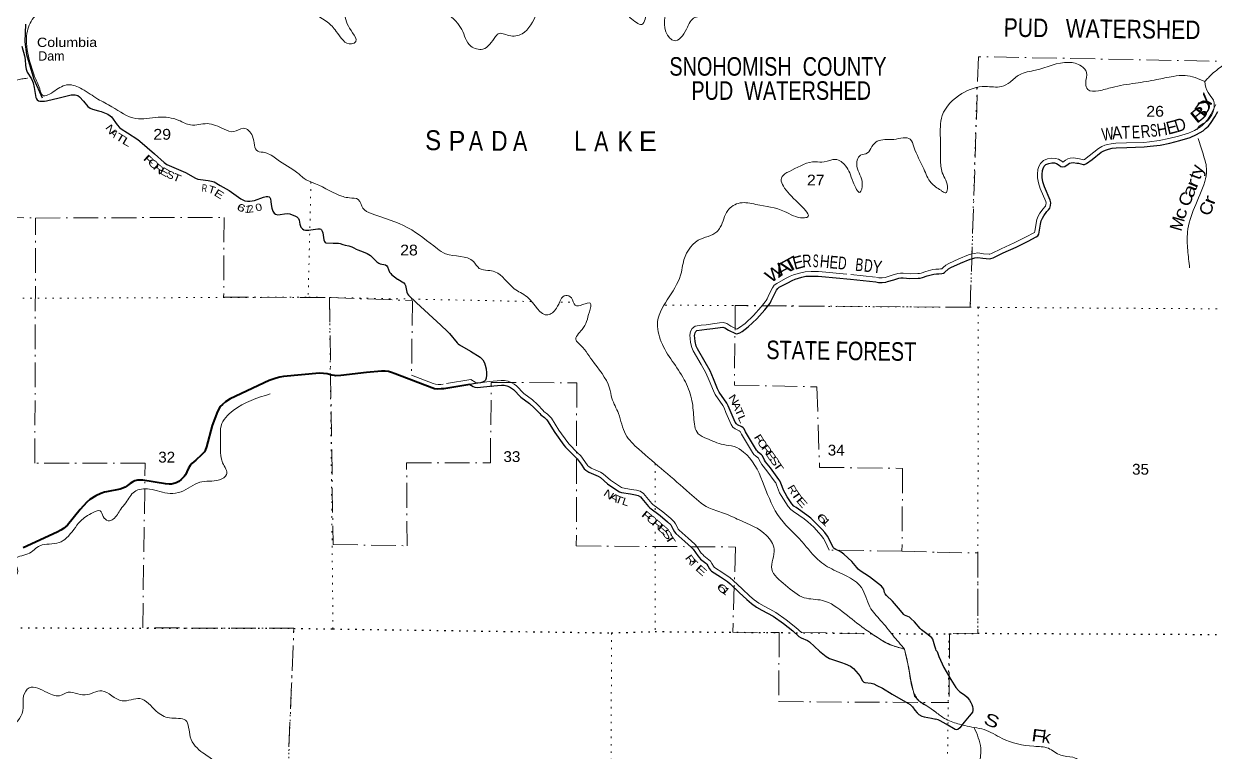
# Model space of a CAD drawing. Header units: feet. Extents: x -248627 to 3, y 0 to 184934.
# Drawn here: x -169021 to -149745, y 164066 to 175861 of the extents above; entities that cross this region are included whole.
import ezdxf
from ezdxf.enums import TextEntityAlignment as Align

# ---------------------------------------------------------------- set-up
doc = ezdxf.new("R2010")
doc.units = ezdxf.units.FT
doc.header["$LTSCALE"] = 80
doc.linetypes.add('DOT_DASHED', pattern=[7.7, 5, -1.2, 0.3, -1.2])
doc.linetypes.add('DOTTED', pattern=[1.5, 0.3, -1.2])
for name, color, linetype, lineweight in [('26', 7, 'Continuous', 40), ('29', 7, 'Continuous', 25), ('30', 7, 'Continuous', 13), ('39', 7, 'Continuous', 13), ('41', 7, 'Continuous', 13), ('42', 7, 'Continuous', 25), ('44', 7, 'DOT_DASHED', 13), ('6', 7, 'DOTTED', 25), ('7', 7, 'DOTTED', 13)]:
    doc.layers.add(name, color=color, linetype=linetype, lineweight=lineweight)

msp = doc.modelspace()

# ---------------------------------------------------------------- linework, layer by layer
at = {"layer": '26'}
msp.add_lwpolyline([(-161802.55, 170020.84), (-162225.99, 169951.11), (-162271.02, 169947.85), (-162322.31, 169946.68), (-162374.76, 169952.52), (-162421.46, 169963.6), (-163015.46, 170194.7), (-163072.37, 170216.69), (-163120.16, 170229.52), (-163172.61, 170237.69), (-163233.03, 170237.49), (-163474.95, 170215.79), (-163889.45, 170167.72), (-163970.9, 170162.34), (-163993.77, 170163.63), (-164038.65, 170172.38), (-164115.58, 170191.04), (-164173.28, 170199.79), (-164238.87, 170201.19), (-164819.47, 170149.92), (-164879.05, 170138.56), (-164937.33, 170124.57), (-165053.44, 170083.84), (-165685.05, 169786.65), (-165757.92, 169739.68), (-165809.2, 169697.69), (-165841.84, 169662.7), (-165889.13, 169583.37), (-165972.34, 169353.64), (-166063.32, 169010.71), (-166086.63, 168952.4), (-166100.39, 168930.39), (-166144.91, 168880.08), (-166235.76, 168797.56), (-166302.28, 168742.46), (-166331.42, 168707.47), (-166354.73, 168664.31), (-166381.54, 168604.83), (-166405.67, 168557.92), (-166425.83, 168530.19), (-166475.95, 168481.2), (-166512.77, 168449.24), (-166556.38, 168425.22), (-166609.4, 168412.97), (-166633.31, 168408.89), (-166669.44, 168407.73), (-166730.53, 168413.37), (-167096.62, 168471.29), (-167136.25, 168473.62), (-167180.54, 168470.12), (-167224.84, 168458.46), (-167259.8, 168443.3), (-167298.9, 168418.55), (-167364.12, 168369.23), (-167382.19, 168356.99), (-167420.02, 168342.16), (-167464.36, 168327.24), (-167684.07, 168284.7), (-167713.8, 168275.93), (-167772.96, 168254.13), (-167858.33, 168215.28), (-167952.59, 168155.68), (-168002.86, 168112.64), (-168110.2, 167998.69), (-168314.41, 167742.99), (-168380.51, 167688.11), (-168422.48, 167660.12), (-168484, 167628.38), (-169032.86, 167377.4)], dxfattribs=at)
at = {"layer": '29'}
for points in [[(-169052.95, 175501.07), (-169010.92, 175342.88), (-169000.51, 175282.17), (-168994.83, 175184), (-168985.18, 175128.52), (-168964.66, 175075.39), (-168899.32, 174971.57), (-168872.15, 174906.44), (-168851.54, 174827.42)], [(-168851.54, 174827.42), (-168824.27, 174665.48), (-168815.84, 174644.99), (-168805.78, 174630.91), (-168784.87, 174614.31), (-168763.54, 174606.77), (-168735.39, 174606.77), (-168685.11, 174610.8), (-168651.7, 174615.91), (-168447.09, 174662.62), (-168254.58, 174709.54), (-168228.56, 174713.37), (-168188.34, 174711.36), (-168149.83, 174701.57), (-168119.96, 174679.18), (-168056.72, 174609.06), (-167983.19, 174520.29), (-167949.87, 174496.12), (-167908.78, 174478.06), (-167813.03, 174453.84)], [(-167813.03, 174453.84), (-167769.35, 174440.35), (-167659.39, 174395.6), (-167625.34, 174373.14), (-167603.08, 174353.36), (-167512.57, 174224.64), (-167471.5, 174182.65), (-167446.2, 174158.27), (-167344, 174095.56), (-167178.71, 173989.33), (-167142.75, 173960.71), (-166906.45, 173756.61), (-166752.33, 173617.26), (-166709.89, 173585.52), (-166671.88, 173564.97), (-166403.66, 173454.81), (-166243.49, 173361.83), (-166203.93, 173346.22), (-166165.06, 173337.7), (-166036.34, 173323.62), (-165984.68, 173311.94), (-165943.82, 173299.48), (-165843.26, 173245.18), (-165701.04, 173159.44), (-165509.4, 173027.97), (-165447.87, 172995.39), (-165402.81, 172987.75), (-165362.58, 172987.75), (-165328.39, 172993.78), (-165286.35, 173002.52), (-165142.21, 173052.35), (-165101.13, 173062.16), (-165072.97, 173066.18), (-165050.85, 173060.15), (-165038.78, 173048.08), (-165028.72, 173025.96), (-165022.69, 172983.72), (-165021.32, 172935.12), (-165008.6, 172877.13), (-164990.5, 172824.84), (-164972.4, 172796.68), (-164950.28, 172776.57), (-164912.06, 172768.52), (-164875.03, 172773.02), (-164803.46, 172786.62), (-164757.73, 172789.04), (-164716.97, 172782.6), (-164625.93, 172743.66), (-164601.8, 172733.61), (-164575.59, 172711.04), (-164566.13, 172684.05), (-164557.14, 172617.87), (-164539.99, 172569.41), (-164513.84, 172541.26), (-164492.3, 172523.86), (-164461.55, 172517.12), (-164409.26, 172521.14), (-164375.26, 172525.75), (-164266.46, 172543.27), (-164234.28, 172543.27), (-164213.67, 172536.93), (-164204.12, 172527.18), (-164196.07, 172505.05), (-164186.02, 172474.89), (-164167.91, 172364.27), (-164157.86, 172336.11), (-164147.07, 172319.78), (-164135.73, 172313.99), (-164017.07, 172309.97), (-163977.79, 172310.63), (-163928.58, 172307.96), (-163902.43, 172303.93), (-163862.21, 172289.85), (-163821.99, 172277.79), (-163761.65, 172263.71), (-163713.38, 172249.63), (-163679.19, 172233.54), (-163645, 172213.43), (-163616.84, 172201.36), (-163530.36, 172167.17), (-163468.01, 172141.02), (-163436.54, 172125.17), (-163411.7, 172108.84), (-163307.11, 172006.27), (-163277.71, 171987.06), (-163256.83, 171976.1), (-163170.35, 171955.99), (-163149.42, 171942.33), (-163138.17, 171925.82), (-163103.98, 171841.35), (-163085.18, 171816.04), (-163071.8, 171799.12), (-162973.89, 171725.22)], [(-151985.48, 173606.41), (-151956.29, 173601.74), (-151881.77, 173582.73), (-151857.59, 173585.1), (-151825.49, 173596.98), (-151736.23, 173663.17), (-151590.47, 173781.46), (-151546.34, 173806.32), (-151505.12, 173822.96), (-151469.24, 173833.31), (-151414.21, 173845.33), (-151346.16, 173852.86), (-151176.79, 173856.04), (-150894.48, 173866.72), (-150799.12, 173877.15), (-150637.05, 173898.47), (-150476.83, 173929.17), (-150318.99, 173969.21), (-150151.76, 174022.35), (-150045.78, 174068.66), (-149941.54, 174130.24), (-149899.85, 174165.7), (-149856.12, 174206.02), (-149810.01, 174261.4), (-149752.89, 174357.26), (-149703.79, 174443.13)], [(-154215.47, 171814.59), (-154168.98, 171815.33), (-154142.15, 171822.1), (-154124.54, 171833.26), (-154057.71, 171891.43), (-154022.19, 171913.05), (-153863.69, 171985.27), (-153712.16, 172049.07), (-153664.13, 172062.99), (-153635.44, 172068.85), (-153586.32, 172074.77), (-153502.41, 172064.15), (-153399, 172054.73), (-153373.4, 172059.46), (-153336.25, 172068.89), (-153173.34, 172151.26), (-152966.99, 172246.71), (-152769.31, 172342.97), (-152639.77, 172410.84), (-152614.91, 172429.09), (-152597.28, 172454.71), (-152591, 172485.24), (-152570.16, 172618.29), (-152559.57, 172669.8), (-152541.65, 172714.82), (-152519.07, 172753.2), (-152468.33, 172819.52), (-152442.61, 172849.21), (-152422.78, 172876.95), (-152411.37, 172920.11), (-152406.44, 172960.82), (-152414.96, 173006.88), (-152508.63, 173221.2), (-152532.93, 173301.28), (-152544.14, 173374.71), (-152546.22, 173422.24), (-152540.98, 173484.71), (-152529.28, 173519.89), (-152511.89, 173555.44), (-152483.48, 173580.89), (-152436.13, 173600.12), (-152390.32, 173609.7), (-152343.35, 173607.72), (-152312.86, 173597.77), (-152270.28, 173572.73), (-152240.77, 173550.66), (-152207.98, 173544.45), (-152179.86, 173550.5), (-152125.34, 173590.66), (-152101.44, 173603.25), (-152075.2, 173610.41), (-152040.87, 173615.28), (-151985.48, 173606.41)], [(-158166.16, 170769.54), (-158168.47, 170815.6), (-158160.57, 170854.2), (-158148.36, 170879.96), (-158130.26, 170894.04), (-158051.82, 170904.1), (-157971.37, 170914.15), (-157870.81, 170926.22), (-157756.18, 170944.32), (-157710.99, 170948.89), (-157681.76, 170938.29), (-157621.13, 170898.82), (-157505.14, 170844.23), (-157486.67, 170841.75), (-157468.57, 170843.76), (-157434.38, 170857.84), (-157399.6, 170878.62), (-157303.45, 170951.53), (-157159.75, 171086.12), (-157034.03, 171231.14), (-156969.79, 171310.36), (-156947.66, 171338.52), (-156928.5, 171374.5), (-156892.77, 171452.55), (-156843.08, 171547.69), (-156823.95, 171574.39), (-156798.83, 171593.94), (-156660.84, 171668.27), (-156591.68, 171706.57), (-156543.41, 171726.68), (-156432.79, 171756.85), (-156368.44, 171771.89), (-156281.95, 171776.96), (-156169.33, 171772.94), (-156108.26, 171769.15), (-155647.09, 171726.41), (-155236.41, 171680.55), (-155193.88, 171674.39), (-155131.54, 171674.39), (-155075.04, 171679.62), (-155047.07, 171686.46), (-154947.25, 171717.64), (-154866.06, 171744.78), (-154831.71, 171747.82), (-154795.66, 171748.8), (-154684.61, 171739.07), (-154550.3, 171740.76), (-154517.08, 171744.08), (-154481.91, 171752.82), (-154407.52, 171778.4), (-154298.06, 171806.67), (-154256.66, 171813.16), (-154215.47, 171814.59)], [(-162971.87, 171725.18), (-162874.7, 171664.37), (-162854.31, 171646.34), (-162844.53, 171624.14), (-162822.41, 171515.54), (-162810.83, 171488.15), (-162796.27, 171465.26), (-162670.25, 171344.32), (-162271.46, 170981.86), (-162164.75, 170880), (-162132.75, 170846.13), (-162008.42, 170696.54), (-161991.78, 170678.88), (-161971.67, 170662.79), (-161795.06, 170561.47), (-161639.41, 170464.44), (-161615.69, 170441.55), (-161593.56, 170417.42), (-161567.41, 170373.17), (-161555.15, 170335.1), (-161543.28, 170274.62), (-161535.27, 170209.63), (-161533.22, 170170.04), (-161539.25, 170123.78), (-161549.31, 170091.6), (-161565.4, 170073.5), (-161599.59, 170057.41), (-161631.77, 170047.35), (-161714.23, 170035.29), (-161802.55, 170020.84)], [(-154257.42, 165715.33), (-154266.72, 165735.3), (-154282.08, 165780.66), (-154314.21, 165898.29), (-154329.07, 165920.33), (-154387.56, 165968.25), (-154496, 166049.05), (-154518.79, 166071.55), (-154611.64, 166178.18), (-154667.17, 166229.65), (-154693.09, 166250.17), (-154769.52, 166282.35), (-154784.96, 166296.38), (-154869.86, 166396.81), (-154966.62, 166513.64), (-155065.17, 166602.13), (-155083.45, 166628.75), (-155093.32, 166652.42), (-155105.39, 166704.71), (-155119.98, 166726.28), (-155145.61, 166752.98), (-155338.6, 166903.83), (-155489.53, 167002.37), (-155521.71, 167028.51), (-155541.82, 167054.66), (-155626.29, 167155.22), (-155751.44, 167270.58), (-155795.24, 167306.05), (-155835.09, 167328.61), (-155883.73, 167346.28), (-155909.11, 167362.26), (-155925.96, 167380.47), (-155990.32, 167513.21), (-156020.38, 167564.07), (-156060.72, 167623.82), (-156102.95, 167670.08), (-156188.22, 167760.87), (-156287.98, 167853.1), (-156350.97, 167905.1), (-156525.31, 168026.07), (-156560.08, 168052.21), (-156595.7, 168090.42), (-156668.27, 168201.5), (-156702.29, 168259.37), (-156724.97, 168299.4), (-156774.7, 168420.26), (-156788.58, 168459.98), (-156802.86, 168482.61), (-156942.08, 168668.63), (-157020.07, 168768.2), (-157036.54, 168797.49), (-157068.34, 168864.73), (-157083.37, 168883.1), (-157134.71, 168921.05), (-157152.95, 168938.86), (-157168.9, 168959.26), (-157342.83, 169253.1), (-157366, 169301.17), (-157379.99, 169316.34), (-157406.22, 169335.36), (-157474.61, 169367.54), (-157491.77, 169380.94), (-157512.82, 169411.78), (-157594.71, 169596.73), (-157623.54, 169673.94), (-157647.57, 169717.48), (-157768.24, 169898.49), (-157795.95, 169951.54), (-157861.57, 170112.16), (-157917.67, 170242.34), (-157997.82, 170381.03), (-158122.91, 170599.24), (-158140.32, 170642.64), (-158158.42, 170715.04), (-158166.16, 170769.54)], [(-161802.55, 170020.84), (-161752.44, 169989.03), (-161722.27, 169976.96), (-161683.91, 169968.98), (-161629.76, 169974.95), (-161482.94, 169995.06), (-161292.85, 170009.45), (-161251.65, 170009.14), (-161208.3, 169999.83), (-161161.15, 169980.98), (-161130.32, 169962.08), (-161100.81, 169940.76), (-160981.72, 169816.08), (-160838.38, 169712.56), (-160765, 169644.63), (-160673.98, 169548.12), (-160654.33, 169528.47), (-160596, 169484.22), (-160566.8, 169453.33), (-160545.72, 169429.92), (-160427.49, 169240.91), (-160281.98, 169036.45), (-160256.11, 169003.55), (-160119.66, 168868), (-160067.06, 168814.49), (-160005.19, 168730.71), (-159952.41, 168653.59), (-159926.35, 168630.38), (-159878.47, 168601.25), (-159726.4, 168533.9), (-159692.96, 168512.81), (-159575.3, 168414.09), (-159425.47, 168309.67), (-159384.05, 168283.46), (-159353.07, 168273.47), (-159207.18, 168247.94), (-159121.78, 168235.26), (-159079.54, 168223.19), (-159044.69, 168198.55), (-159021.22, 168174.92), (-158916.36, 168046.87), (-158894.51, 168022.07), (-158727.47, 167898.12), (-158604.9, 167796.81), (-158554.74, 167747.65), (-158540.54, 167728.43), (-158514.4, 167670.1), (-158494.27, 167635.55), (-158472.16, 167609.77), (-158323.7, 167477.05), (-158216.74, 167380.49), (-158192.88, 167351.56), (-158118.19, 167243.72), (-158090.5, 167214.48), (-158071.94, 167193.44), (-157987.47, 167127.07), (-157969.36, 167108.97), (-157953.27, 167084.84), (-157927.13, 167036.57), (-157910.6, 167015.45), (-157894.95, 166998.36), (-157751.24, 166905.58), (-157637.52, 166827.4), (-157594.02, 166789.69), (-157447.24, 166653.82), (-157324.3, 166538.57), (-157249.36, 166475.44), (-157167.18, 166416.63), (-157078.4, 166364.82), (-156987.9, 166318.56), (-156895.38, 166266.27), (-156732.36, 166148.36), (-156577.22, 166028.48), (-156480.04, 165937.91), (-156444.87, 165918.34), (-156340, 165874.81), (-156310.12, 165851.97), (-156149.53, 165701.81), (-156038.61, 165616.65), (-155986.32, 165581.78)], [(-155986.32, 165581.78), (-155938.05, 165564.36), (-155793.81, 165519.74), (-155732.91, 165497.99), (-155645.66, 165458.51), (-155598.15, 165421.56), (-155557.93, 165377.31), (-155522.82, 165337.2), (-155495.58, 165300.89), (-155475.76, 165263.69), (-155455.36, 165226.47), (-155432.55, 165200.34), (-155415.13, 165192.28), (-155313.83, 165184.05), (-155270.32, 165172.17), (-155218.03, 165148.04), (-155129.72, 165104), (-154972.15, 165006.27), (-154758.57, 164883.3), (-154681.04, 164836.3), (-154656.91, 164816.87), (-154642.83, 164802.11), (-154606.62, 164743.78), (-154568.21, 164704.25), (-154538.24, 164675.4), (-154492.55, 164650.4), (-154455.78, 164639.2), (-154335.85, 164615.25), (-154265.08, 164602.3)], [(-154257.42, 165715.33), (-154246.25, 165694.73), (-154215.06, 165616.63), (-154134.92, 165439.91), (-154023.01, 165245.67), (-153943.02, 165116.15), (-153900.95, 165063.48), (-153878.53, 165044.44), (-153800.49, 164996.4), (-153759.07, 164956.4), (-153718.78, 164910.51), (-153698.3, 164872.81), (-153681.03, 164838.78), (-153670.42, 164804.08), (-153664.74, 164773.84), (-153664.69, 164741.51), (-153674.26, 164713.6), (-153691.93, 164685.83), (-153723.64, 164646.98), (-153808.81, 164550.57), (-153877.81, 164462.15), (-153910.21, 164434.07), (-153930.79, 164430.6), (-153952.55, 164432.27), (-154099.29, 164517.74), (-154193.93, 164572.53), (-154226.02, 164590.26), (-154265.08, 164602.3)]]:
    msp.add_lwpolyline(points, dxfattribs=at)
at = {"layer": '39'}
for points in [[(-168849.34, 175009.9), (-168932.9, 175282.38), (-168970.53, 175708.17), (-168865.33, 175956.18), (-168673.54, 176139.48), (-168521.97, 176389.44), (-168491.66, 176441.85), (-168447.35, 176417.57), (-168328.64, 176280.18), (-167991.98, 176301.84), (-167530.17, 176434.28), (-167362.78, 176494.54), (-167126.69, 176649.53), (-167054.24, 176576.78), (-166889.13, 176465.54), (-166683.57, 176441.01), (-166415.68, 176313.47), (-166226.23, 176295.01), (-165921.76, 176355.06), (-165841.2, 176316.6), (-165639.79, 176211.36), (-165466.26, 176324.07), (-165354.86, 176664.89), (-165330.67, 176668.88), (-165296.56, 176565.93), (-165019.01, 176172.04), (-164765.18, 176078.82), (-164623.97, 176151.24), (-164545.37, 176143.04), (-164448.7, 176088.41), (-164108.36, 175888.12), (-163965.48, 175738.59), (-163717.87, 175536.43), (-163649.27, 175574.65), (-163701.46, 175713.96), (-163823.96, 176004.7), (-163763.12, 176240.67), (-163585.55, 176359.43), (-163448.35, 176445.98), (-163422.15, 176441.9), (-163388.06, 176330.87), (-163313.56, 176276.28), (-163281.27, 176298.42), (-163254.9, 176405.32), (-163250.77, 176471.89), (-163216.56, 176433.5), (-163154.38, 176239.71), (-163065.82, 176156.84), (-162817.71, 176265.41), (-162567.75, 176277.12), (-162259.63, 176093.02), (-161935.61, 175769.68), (-161786.88, 175499.07), (-161595.46, 175450.34), (-161389.53, 175655.82), (-161349.15, 175698.13), (-161171.81, 175671.62), (-160960.12, 175697.51), (-160721.73, 176038.13), (-160505.36, 176477.64), (-160420.55, 176574.35), (-160307.63, 176602.42), (-160007.33, 176575.72), (-159876.57, 176406.03), (-159842.69, 176159.81), (-159588.98, 175991.94), (-159425.61, 176052.22), (-159328.8, 176086.36), (-159292.57, 176054.02), (-159109.41, 175880.21), (-159022.78, 175851.83), (-158970.25, 175934.47), (-158931.61, 176146.27), (-158766.01, 176347.77), (-158673.02, 176515.1), (-158614.37, 176638.08), (-158507.48, 176678.27), (-158424.82, 176686.21), (-158457.41, 176470.36), (-158613.19, 176109.44), (-158569.6, 175629.17), (-158501.13, 175588.7), (-158301.28, 175774.01), (-158161.9, 175965.47), (-157984.49, 175981.34), (-157748.57, 176031.4), (-157593.42, 175998.88), (-157395.77, 176065.15), (-157345.13, 176222.45), (-157300.64, 176313.17), (-157246.06, 176415.99)], [(-147403.32, 176287.94), (-147720.24, 176247.08), (-148240.24, 176250.16), (-148576.69, 176327.51), (-148993.75, 176413.1), (-149050.27, 176366.81), (-149085.02, 176098.54), (-149148.38, 175612.42), (-149281.66, 175467.43), (-149695.45, 175131.33), (-149794.36, 175048.81), (-149913.5, 174925.97)], [(-149913.5, 174925.97), (-150231.77, 175025.49), (-150425.29, 175009.74), (-150689.42, 174957.82), (-151036.19, 174900.01), (-151413.22, 174832.18), (-151635.03, 174776.14), (-151806.31, 174796.67), (-151840.4, 174895.6), (-151825.96, 175075.14), (-151910.43, 175176.19), (-152113.89, 175237.13), (-152652.27, 175111.12), (-152910.39, 175037), (-153063.78, 174918.27), (-153202.98, 174845.92), (-153465, 174846.45), (-153844.13, 174730.2), (-154161.21, 174373.73), (-154192.1, 174010.62), (-154188.69, 173665.6), (-154160.86, 173449.66), (-154078.69, 173187.2), (-154105.01, 173122.69), (-154157.37, 173144.99), (-154176.46, 173155.95), (-154181.25, 173164.68)], [(-169400.82, 174872.66), (-169052.33, 174967.81), (-168969.66, 174981.8), (-168963.04, 174983.35)], [(-168849.34, 175009.9), (-168764.29, 174805.61), (-168718.68, 174703.5), (-168520.48, 174775.28), (-168306.66, 174873.81), (-168079, 174804.85), (-167823.25, 174643.03), (-167595.68, 174517.57), (-167208.96, 174327.3), (-166848.11, 174348.92), (-166513.59, 174297.95), (-166322.21, 174222.99), (-166056.11, 174244.77), (-165782.11, 174155.56), (-165624.95, 174114.95), (-165471.67, 174169.19), (-165320.69, 174039.82), (-165236.42, 173797.56), (-165119.54, 173775.18), (-164926.2, 173667.94), (-164589.93, 173443.44), (-164451.02, 173334.27), (-164303.97, 173271.49), (-163856.81, 173062.96), (-163754.04, 173042.62), (-163608.96, 173014.14), (-163534.59, 172874.8), (-163401.69, 172791.87), (-162807.42, 172558.89), (-162330.23, 172219.17), (-162197.32, 172138.25), (-161746, 172010.42), (-161651.44, 171901.32), (-161512.41, 171866.8), (-161399.56, 171846.44), (-161087.56, 171571.54), (-160876.12, 171438.04), (-160541.97, 171146.96), (-160402.72, 171253.68), (-160253.23, 171463.28), (-160162.58, 171422.79), (-160100.28, 171303.64), (-159979.32, 171313.54), (-159856.33, 171337.56), (-159870.66, 171198.36), (-159988.02, 170912.03), (-160087.07, 170734.63), (-160040.79, 170684.12), (-159825.53, 170413.41), (-159546.06, 169961), (-159506, 169797.51), (-159399.56, 169549.16), (-159285.19, 169214.05), (-159071.91, 168973.6), (-158250.62, 168260.06), (-157938.56, 168023.5), (-157702.85, 167938.38), (-157445.02, 167827), (-157003.97, 167576.11), (-156881.36, 167355.99), (-156920.17, 167031.2), (-156696.84, 166770.56), (-156392.79, 166566.3), (-156100.58, 166523.46), (-155736.07, 166311.03), (-155424.01, 166068.41), (-155210.58, 165922.8), (-154976.95, 165797.33), (-154770.75, 165733.99)], [(-150033.87, 174150.63), (-150025.9, 174171.58), (-149904.26, 174267.19), (-149760.89, 174541), (-149773.92, 174623.57), (-149861.42, 174746.3), (-149913.5, 174925.97)], [(-154769.44, 165732.44), (-154960.57, 165958.72), (-155157.73, 166199.14), (-155332.75, 166419.35), (-155467.31, 166732.3), (-155878.1, 166997.27), (-156139.89, 167157.08), (-156433.68, 167476.34), (-156826.06, 167914.8), (-157374.75, 168926.53), (-157525.79, 169013.53), (-157703.12, 169048.11), (-157977.1, 169147.41), (-158108.01, 169222.27), (-158182.16, 169490.74), (-158217.98, 169789.42), (-158336.42, 170098.31), (-158708.36, 170712.28), (-158766.3, 171039.23), (-158578.2, 171442.47), (-158382.05, 171841.67), (-158355.63, 171980.84), (-158109.12, 172355.75), (-157806.55, 172494.49), (-157752.01, 172567.04), (-157632.66, 172837.22), (-157432.91, 172959.98), (-157174.93, 172937.38), (-156713.52, 172823.66), (-156409.31, 172718.26), (-156340.75, 172732.27), (-156457.36, 172926.16), (-156736.79, 173406.81), (-156593.54, 173491.32), (-156214.37, 173627.93), (-156071.26, 173623.67), (-155887.77, 173665.75), (-155726.67, 173562.59), (-155602.11, 173298.08), (-155491.51, 173132.45), (-155455.01, 173269.6), (-155541.25, 173550.19), (-155484.52, 173731.69), (-155369.56, 173769.85), (-155298.85, 173872.64), (-155212.04, 173959.26), (-154945.92, 173989.1), (-154677.83, 173990.7), (-154621.58, 173867.53), (-154458.87, 173512.16), (-154342.31, 173285.99), (-154181.25, 173164.68)], [(-150158.78, 171908.11), (-150188.5, 172194.67), (-150192, 172489.25), (-150080.43, 172884.48), (-149914.4, 173307.84), (-149883.84, 173489.37), (-149935.8, 173735.62), (-150018.31, 174003.28)], [(-165032.96, 169868.8), (-165634.07, 169599.38), (-165829.99, 169349.5), (-165838.37, 169143.71), (-165838.74, 168911.67), (-165804.72, 168752.22), (-165740.52, 168560.44), (-165855.55, 168477.89), (-166176.11, 168438.05), (-166474.68, 168283.16), (-166656.13, 168255.2), (-166986.6, 168326.34), (-167232.58, 168284.36), (-167369.93, 168105), (-167452.74, 168000.21), (-167573.93, 167841.01), (-167658.63, 167814.91), (-167735.12, 167881.61), (-167785.37, 167972.49), (-167898.29, 167948.46), (-168106.13, 167805.53), (-168330.3, 167535.51), (-168447.33, 167461.04), (-168761.86, 167409.08), (-168957.6, 167276.22), (-169163.9, 167191.51), (-169119.29, 166998.04), (-169186, 166875.07), (-169270.71, 166844.93), (-169411.64, 166954.11), (-169516.58, 166873.57), (-169756.71, 166710.52), (-170031.29, 166424.44), (-170116.37, 166160.26), (-170135.11, 165780.96), (-170228.17, 165567.23), (-170355.41, 165408.04), (-170422.19, 165238.66), (-170440.74, 164980.42)], [(-154769.44, 165732.44), (-154697.42, 165385.28), (-154628.51, 165050.04), (-154538.38, 164897.95), (-154374.95, 164790.94), (-154264.32, 164713.45)], [(-170440.74, 164980.42), (-170245.33, 164905.46), (-170160.83, 164804.44), (-169892.87, 164727.34), (-169614.91, 164589.7), (-169219.99, 164492.23), (-169030.05, 164784.49), (-169025.71, 164980.2), (-168934.81, 165107.17), (-168642.65, 165030.04), (-168418.97, 164987.31), (-168338.28, 165027.54), (-168029.93, 164994.77), (-167761.74, 165058.91), (-167429.4, 164896.97), (-167143.12, 164932.83), (-166879.38, 164730.65), (-166663.87, 164621.35), (-166403.9, 164582.6), (-166327.73, 164314.13), (-166122.53, 164053.52), (-165941.32, 163926.12), (-165723.95, 163719.98), (-165441.84, 163661.02), (-165298.59, 163745.53), (-165129.16, 163817.9), (-164915.59, 163757.03), (-164893.6, 163641.99), (-164825.35, 163458.27), (-164694.48, 163367.27), (-164640.22, 163258.23), (-164471, 163195.41), (-164309.89, 163104.36), (-164161.09, 162872.09), (-164092.83, 162700.48), (-163891.35, 162641.65), (-163653.6, 162578.72), (-163375.91, 162271.6), (-162991.38, 161972.37)], [(-154264.32, 164713.45), (-154122.35, 164612.4), (-153908.86, 164527.22), (-153794.02, 164498.74), (-153644.94, 164464.14)], [(-153644.94, 164464.14), (-153538.71, 164131.02), (-153565.33, 163903.08), (-153615.96, 163768), (-153646.73, 163469.46), (-153625.4, 163001.33), (-153668.03, 162833.95), (-153654.39, 162571.63), (-153646.97, 162214.5), (-153492.37, 161885.31), (-153442.81, 161423.17), (-153659.4, 160909.12), (-153742.53, 160636.91), (-153670.44, 160374.47), (-153636.86, 159997.11), (-153542.55, 159762.87), (-153242.94, 159372.86), (-153110.49, 159053.81), (-153050.68, 158690.52), (-153045.95, 157958.11), (-153022.75, 157407.25), (-153097.97, 157048.27), (-153165.24, 156628.74), (-153111.27, 156382.48), (-152984.49, 156269.24), (-152835.52, 156172.09), (-152749.12, 156020.59), (-152735.28, 155875.29)], [(-153644.94, 164464.14), (-153483.75, 164431.53), (-153193.77, 164289.71), (-152680.04, 164161.55), (-152444.29, 164128.79), (-152244.95, 164017.41), (-152049.51, 163982.71), (-151673.18, 163663.16), (-151246.31, 163426.23), (-150970.47, 163268.29), (-151009.16, 163048.45), (-151035.82, 162794.29), (-150927.24, 162652.83), (-150673.5, 162533.28), (-150571.06, 162333.32), (-150492.96, 162052.71), (-150378.4, 161872.91), (-150211.7, 161549.75), (-149865.64, 161206.05), (-149531.67, 160868.43), (-148972.59, 160181.3), (-148684.93, 159874.03), (-148163.04, 159798.32), (-147953.51, 159753.51), (-147826.77, 159622.1), (-147454.01, 159558.8), (-147145.9, 159408.86), (-146754.88, 159416.14), (-146251.21, 159296.07), (-145854.69, 158996.66), (-145331.7, 158911.21), (-144982.21, 158863.73), (-144631.58, 158822.67), (-144400.15, 158626.49), (-144313.74, 158481.04), (-143997.32, 158470.31), (-143598.58, 158283.87), (-143183.87, 158014.69), (-143006.24, 158161.61), (-142842.81, 158258.12), (-142481.92, 158315.9), (-142240.3, 158184.26), (-142012.83, 158022.39), (-141708.59, 157967.29), (-141191.05, 157714.04), (-140806.28, 157606.32), (-140155.27, 157607.01), (-139802.66, 157543.74), (-139532.52, 157577.49), (-139292.68, 157574.99), (-138964.51, 157370.54), (-138509.1, 157317.15), (-138367.71, 157484.33), (-138272.89, 157536.59), (-138099.49, 157574.57), (-137895.81, 157632.67), (-137698.4, 157573.76), (-137460.59, 157561.17), (-137256.94, 157607.16), (-137170.19, 157651.37), (-136815.59, 157575.99), (-136716.81, 157585.88), (-136257.03, 157720.12), (-135997, 157737.75), (-135716.93, 157686.74), (-135444.69, 157764.87), (-135279.58, 157673.74), (-134822.06, 157674.83), (-134546.06, 157603.65), (-134332.7, 157441.81), (-134081.08, 157267.78), (-133869.25, 157376.3), (-133747.63, 157761.42), (-133664.64, 157956.96), (-133414.49, 158077.5), (-132841.87, 158195.38), (-132698.75, 158205.17), (-132418.79, 158095.65), (-131873.03, 157848.39), (-131601.33, 157625.9), (-131577.4, 157482.6), (-131551.51, 157309.03), (-131402.66, 157147.32), (-131187.56, 156832.13), (-130996.65, 156519.01), (-130910.4, 156288.83)]]:
    msp.add_spline(points, degree=3, dxfattribs=at)
at = {"layer": '42'}
msp.add_lwpolyline([(-168994.09, 175856.13), (-169003, 175570.89), (-168976.27, 175365.88), (-168860.44, 174964.77), (-168726.79, 174661.71)], dxfattribs=at)
at = {"layer": '44'}
msp.add_line((-154813.46, 167320.58), (-155989.53, 167339.67), dxfattribs=at)
for points in [[(-169783.34, 176876.98), (-170036.47, 172738.8), (-168831.98, 172715.14)], [(-142868.48, 174902.81), (-142894.55, 173755.43), (-145533.66, 173787.06), (-145530.7, 175175.13), (-153576.89, 175328.75), (-153708.33, 171273.55), (-154219.2, 171272.25)], [(-151973.63, 173680.47), (-151941.06, 173675.26), (-151875.99, 173658.66), (-151874.54, 173658.8), (-151861.56, 173663.6), (-151782.22, 173722.44), (-151632.81, 173843.69), (-151578.92, 173874.05), (-151529.62, 173893.95), (-151487.66, 173906.06), (-151426.37, 173919.44), (-151351, 173927.78), (-151178.91, 173931.01), (-150899.98, 173941.57), (-150808.09, 173951.62), (-150649.01, 173972.54), (-150493.12, 174002.41), (-150339.59, 174041.36), (-150178.2, 174092.64), (-150080, 174135.56), (-149985.23, 174191.54), (-149949.59, 174221.86), (-149910.59, 174257.81), (-149871.42, 174304.86), (-149817.66, 174395.07), (-149770.31, 174477.89), (-149734.2, 174553.86)], [(-154214.96, 171889.65), (-154188.82, 171891.5), (-154170.54, 171894.12), (-154145.73, 171913.7), (-154102.15, 171952.18), (-154057.36, 171979.44), (-153893.8, 172053.97), (-153737.24, 172119.89), (-153682.1, 172135.87), (-153647.45, 172142.95), (-153586.1, 172150.34), (-153494.3, 172138.72), (-153402.48, 172130.36), (-153389.46, 172132.76), (-153362.71, 172139.55), (-153206.01, 172218.78), (-152999.15, 172314.47), (-152803.14, 172409.92), (-152679.59, 172474.65), (-152669.51, 172482.05), (-152667.68, 172484.71), (-152664.82, 172498.61), (-152643.98, 172631.65), (-152631.7, 172691.39), (-152609.21, 172747.9), (-152581.4, 172795.16), (-152526.51, 172866.9), (-152501.59, 172895.67), (-152491.78, 172909.39), (-152485.2, 172934.27), (-152482.27, 172958.45), (-152487.14, 172984.75), (-152579.12, 173195.2), (-152606.26, 173284.65), (-152618.89, 173367.39), (-152621.36, 173423.74), (-152614.97, 173499.89), (-152598.86, 173548.33), (-152572.83, 173601.54), (-152523.8, 173645.47), (-152458.09, 173672.15), (-152396.51, 173685.03), (-152329.89, 173682.22), (-152281.86, 173666.54), (-152228.68, 173635.28), (-152210.1, 173621.38), (-152165.28, 173654.39), (-152129.12, 173673.44), (-152090.4, 173684), (-152040.19, 173691.13), (-151973.63, 173680.47)], [(-167595.91, 160923.16), (-167550.98, 163560.88), (-164756.4, 163535.96), (-164652.37, 166071.87), (-167097.19, 166078.8), (-167058.22, 168748.8), (-168841.97, 168746.34), (-168831.98, 172715.14)], [(-168831.98, 172715.14), (-165780.44, 172727.15), (-165788.11, 171435.4), (-164074.54, 171429.02)], [(-158241.07, 170765.78), (-158243.85, 170821.33), (-158232.23, 170878.13), (-158208.49, 170928.2), (-158160.13, 170965.82), (-158061.24, 170978.51), (-157980.49, 170988.59), (-157881.13, 171000.52), (-157765.81, 171018.73), (-157701.51, 171025.23), (-157648.08, 171005.85), (-157584.53, 170964.49), (-157485.52, 170917.89), (-157468.08, 170925.07), (-157441.62, 170940.88), (-157351.87, 171008.94), (-157213.87, 171138.19), (-157091.51, 171279.34), (-157028.41, 171357.15), (-157010.74, 171379.64), (-156995.76, 171407.77), (-156960.15, 171485.54), (-156907.12, 171587.08), (-156878.59, 171626.9), (-156839.93, 171656.99), (-156696.79, 171734.09), (-156624.37, 171774.2), (-156567.8, 171797.77), (-156451.2, 171829.57), (-156379.25, 171846.39), (-156282.81, 171852.04), (-156165.67, 171847.86), (-156102.48, 171843.94), (-155639.47, 171801.02), (-155226.87, 171754.95), (-155188.48, 171749.39), (-155135, 171749.39), (-155087.47, 171753.79), (-155067.18, 171758.75), (-154970.32, 171789.01), (-154881.47, 171818.71), (-154836.04, 171822.73), (-154793.4, 171823.89), (-154681.8, 171814.11), (-154554.51, 171815.71), (-154529.92, 171818.17), (-154503.19, 171824.81), (-154429.12, 171850.28), (-154313.28, 171880.2), (-154263.79, 171887.96), (-154214.96, 171889.65)], [(-164074.54, 171429.02), (-162734.19, 171377.77), (-162747.61, 170170.96)], [(-164074.54, 171429.02), (-164018.1, 167427.82), (-162820.92, 167409.28), (-162827.62, 168750.38), (-161473.19, 168749.67), (-161457.81, 170054.43), (-160075.18, 170045.6), (-160081.83, 167405.79), (-157506.03, 167388.51), (-157551.83, 166009.2), (-156800.05, 166003.65), (-156806.9, 164884.41), (-154267.37, 164869.22)], [(-154219.2, 171272.25), (-157510, 171300.11), (-157523.61, 170010.23), (-156189.41, 169981.33), (-156146.33, 168678.47), (-154802.02, 168661.65), (-154813.46, 167320.58), (-154245.12, 167303.31)], [(-155989.53, 167339.67), (-156056.46, 167477.71), (-156083.8, 167523.97), (-156119.81, 167577.31), (-156157.98, 167619.12), (-156241.08, 167707.6), (-156337.35, 167796.6), (-156396.3, 167845.27), (-156569.24, 167965.26), (-156610.43, 167996.23), (-156654.96, 168044), (-156732.03, 168161.96), (-156767.25, 168221.88), (-156792.54, 168266.52), (-156844.83, 168393.6), (-156856.56, 168427.18), (-156864.69, 168440.06), (-157001.63, 168623.03), (-157082.64, 168726.46), (-157103.21, 168763.03), (-157132.21, 168824.35), (-157135.48, 168828.36), (-157183.43, 168863.8), (-157208.94, 168888.71), (-157230.97, 168916.88), (-157409, 169217.65), (-157428.71, 169258.54), (-157430.06, 169260.01), (-157444.54, 169270.5), (-157514.15, 169303.26), (-157547.13, 169329.01), (-157578.63, 169375.15), (-157664.19, 169568.41), (-157691.87, 169642.53), (-157711.72, 169678.49), (-157832.86, 169860.22), (-157864.05, 169919.93), (-157930.73, 170083.13), (-157984.81, 170208.62), (-158062.82, 170343.62), (-158190.57, 170566.47), (-158211.84, 170619.48), (-158232.13, 170700.63), (-158241.07, 170765.78)], [(-161786.5, 170099.49), (-162234.81, 170025.67), (-162274.59, 170022.79), (-162319, 170021.78), (-162361.91, 170026.55), (-162399.1, 170035.38), (-162747.61, 170170.96)], [(-161786.5, 170099.49), (-161718.12, 170056.08), (-161700.54, 170049.04), (-161680.29, 170044.83), (-161638.96, 170049.39), (-161490.87, 170069.67), (-161295.4, 170084.47), (-161243.41, 170084.08), (-161186.35, 170071.83), (-161127.39, 170048.25), (-161088.7, 170024.54), (-161051.32, 169997.53), (-160932.23, 169872.86), (-160790.77, 169770.69), (-160712.18, 169697.94), (-160620.17, 169600.38), (-160604.92, 169585.13), (-160545.74, 169540.23), (-160511.67, 169504.19), (-160485.61, 169475.24), (-160365.09, 169282.58), (-160221.91, 169081.4), (-160199.99, 169053.52), (-160066.49, 168920.89), (-160009.87, 168863.3), (-159944.06, 168774.18), (-159895.69, 168703.51), (-159881.55, 168690.91), (-159843.65, 168667.85), (-159691.02, 168600.26), (-159648.65, 168573.53), (-159529.66, 168473.7), (-159383.96, 168372.16), (-159351.98, 168351.92), (-159335.01, 168346.45), (-159195.21, 168321.98), (-159105.9, 168308.72), (-159046.66, 168291.8), (-158996.07, 168256.03), (-158965.47, 168225.22), (-158859.19, 168095.43), (-158843.47, 168077.59), (-158681.2, 167957.18), (-158554.67, 167852.6), (-158497.97, 167797.03), (-158475.41, 167766.49), (-158447.59, 167704.41), (-158432.9, 167679.2), (-158418.47, 167662.37), (-158273.58, 167532.84), (-158162.39, 167432.46), (-158133.02, 167396.85), (-158059.8, 167291.13), (-158035.13, 167265.09), (-158020.22, 167248.19), (-157937.62, 167183.28), (-157911.08, 167156.76), (-157888.96, 167123.58), (-157864.18, 167077.83), (-157853.33, 167063.96), (-157846.16, 167056.13), (-157709.65, 166968), (-157591.57, 166886.82), (-157543.97, 166845.56), (-157396.12, 166708.7), (-157274.46, 166594.65), (-157203.3, 166534.71), (-157126.37, 166479.65), (-157042.4, 166430.65), (-156952.37, 166384.63), (-156854.83, 166329.5), (-156687.44, 166208.43), (-156528.62, 166085.71), (-156438.81, 166002)], [(-154245.12, 167303.31), (-153584.5, 167292.73), (-153586.11, 165991.56), (-154043.46, 165984.78), (-154052.31, 164871.05), (-154267.37, 164869.22)], [(-156438.81, 166002), (-155308.87, 165989.22), (-155200.27, 165915.35), (-155097.65, 165846.37), (-155010.23, 165806.71), (-154934.22, 165782.81), (-154770.24, 165732.84), (-154753.4, 165658.42), (-154703.98, 165426.47), (-154670.32, 165230.93), (-154607.63, 164973.37), (-154542.46, 164897.51), (-154378.96, 164793.62), (-154264.32, 164713.45)]]:
    msp.add_lwpolyline(points, dxfattribs=at)
at = {"layer": '6'}
msp.add_line((-154980.4, 165986.58), (-154255.6, 165980.38), dxfattribs=at)
for points in [[(-185106.8, 166125.78), (-181704.76, 166112.01), (-180622.3, 166122.4), (-175621.39, 166082.21), (-175377.47, 166095.94), (-170392.57, 166083.41), (-170150.76, 166079.6), (-164652.37, 166071.87), (-164019.01, 166061.83), (-159514, 165998.21), (-158806.45, 166019.29), (-155290.94, 165989.23)], [(-154255.6, 165980.38), (-154043.46, 165984.78), (-153586.11, 165991.56), (-148776.75, 165967.44), (-148258.73, 165980.51), (-143494.13, 165922.37), (-142992.26, 165925.39), (-138839.14, 165868.88), (-137534.15, 165878.25), (-133474.99, 165893.89), (-132410.81, 165885.67), (-128194.53, 165774.18), (-127104.13, 165769.94), (-123405.05, 165750.23)]]:
    msp.add_lwpolyline(points, dxfattribs=at)
at = {"layer": '7'}
for p, q in [((-153599.67, 174822.2), (-153708.33, 171273.55)), ((-164376.38, 173301.1), (-164419.86, 171430.31)), ((-164019.01, 166061.83), (-164074.54, 171429.02)), ((-160331.82, 171355.07), (-160134.87, 171351.18)), ((-158643.72, 171306.38), (-154219.2, 171272.25)), ((-153579.1, 171270.6), (-153586.11, 165991.56)), ((-158806.23, 168736.19), (-158804.93, 167901.76)), ((-158805.15, 167632.33), (-158806.45, 166019.29))]:
    msp.add_line(p, q, dxfattribs=at)
for points in [[(-185063.46, 171377.8), (-180593.82, 171410.72), (-175254.69, 171421.24), (-170117.13, 171412.93), (-164411.05, 171434.31), (-164074.54, 171429.02), (-160792.9, 171364.19)], [(-154219.2, 171272.25), (-153717.33, 171273.76), (-153579.1, 171270.6), (-148378.26, 171236.65), (-148247.27, 171224.28), (-142936.52, 171136.79)], [(-165372.68, 138265.66), (-165177.5, 139504.82), (-165098.57, 144831.4), (-164996.7, 150191.23), (-164913.87, 155501.8), (-164859.69, 160851.47), (-164652.37, 166071.87)], [(-159514, 165998.21), (-159522.01, 160905.58), (-159462.1, 155427.45), (-159455.17, 155330.68), (-159634.92, 150550.62)], [(-154051.35, 165988.27), (-154111.28, 160862.07), (-154214.65, 155481.06), (-154216.86, 155374.13), (-154363.82, 150246.73)]]:
    msp.add_lwpolyline(points, dxfattribs=at)

# ---------------------------------------------------------------- texts
at = {"layer": '30'}
for s, rotation, width, p in [('N', 305.113, 1.35, (-167664.3, 174116.15)), ('T', 328.467, 1.55, (-167487.41, 173961.6)), ('L', 329.956, 1.55, (-167382.68, 173896.98)), ('F', 316.727, 1.9, (-167035.47, 173609.3)), ('O', 317.881, 1.5, (-166960.27, 173545.09)), ('R', 319.729, 1.5, (-166875.45, 173466.74)), ('E', 330.164, 1.35, (-166772.18, 173409.51)), ('S', 337.672, 1.15, (-166669.6, 173357.58)), ('T', 337.672, 1.3, (-166565.87, 173312.58)), ('R', 353.758, 0.75, (-166105.45, 173141.08)), ('T', 343.041, 1.2, (-165994.77, 173116.39)), ('E', 328.102, 1.4, (-165892.43, 173052.45)), ('6', 334.34, 1.45, (-165529.41, 172828.17)), ('2', 5.242, 0.9, (-165341.27, 172807.1)), ('0', 14.206, 1.2, (-165206.08, 172831.46)), ('N', 303.689, 1.35, (-157583.98, 169748.29)), ('A', 294.26, 1.25, (-157540.98, 169645.83)), ('T', 293.882, 1.35, (-157498.48, 169550.61)), ('L', 293.882, 1.35, (-157451.05, 169438.17)), ('F', 301.294, 1.45, (-157176.8, 169111.53)), ('O', 303.211, 1.25, (-157119.8, 169026.89)), ('R', 306.079, 1.4, (-157047.99, 168926.5)), ('E', 304.733, 1.45, (-156983.69, 168834.85)), ('S', 304.256, 1.45, (-156922.36, 168748.44)), ('T', 304.579, 1.65, (-156862.23, 168656.86)), ('N', 325.126, 1.35, (-159589.84, 168190.7)), ('R', 300.45, 1.25, (-156636.87, 168289.89)), ('T', 304.469, 1.65, (-156569.87, 168187.4)), ('A', 330.565, 1.35, (-159495.79, 168134.26)), ('T', 338.718, 1.3, (-159410.99, 168096.75)), ('L', 342.074, 1.2, (-159302.28, 168063.62)), ('E', 310.73, 1.65, (-156478.18, 168074.08)), ('F', 320.432, 1.75, (-158975.61, 167845.87)), ('O', 319.708, 1.45, (-158894.22, 167780.6)), ('6', 312.61, 2.05, (-156145.82, 167809.08)), ('R', 319.851, 1.5, (-158805.72, 167704.52)), ('E', 319.318, 1.65, (-158716.14, 167627.09)), ('1', 315.407, 1.3, (-156084.27, 167750.49)), ('S', 309.376, 1.6, (-158656.58, 167555.81)), ('T', 303.707, 1.65, (-158611.46, 167478.24)), ('R', 306.496, 1.4, (-158281.66, 167146.73)), ('E', 318.027, 1.7, (-158099.87, 166967.77)), ('6', 316.029, 2.1, (-157758.22, 166671.92)), ('1', 320.453, 1.1, (-157699.88, 166629.28))]:
    msp.add_text(s, height=120, rotation=rotation, dxfattribs=dict(at, width=width)).set_placement(p, align=Align.CENTER)
for s, rotation, p in [('A', 314.365, (-167601.33, 174044.37)), ('1', 350.377, (-165408.65, 172801.03)), ('T', 313.672, (-158226.18, 167087.44))]:
    msp.add_text(s, height=120, rotation=rotation, dxfattribs=at).set_placement(p, align=Align.CENTER)
at = {"layer": '41'}
for s, height, rotation, width, p in [('S', 322.1, 359.866, 0.9, (-162398.55, 173815.08)), ('P', 322.1, 359.866, 0.95, (-162014.21, 173805.68)), ('A', 322.1, 359.866, 0.8, (-161706.43, 173805.02)), ('D', 322.1, 359.866, 0.85, (-161326.81, 173804.36)), ('A', 322.1, 359.866, 0.8, (-160990.62, 173803.7)), ('L', 322.1, 359.866, 0.8, (-160017.61, 173806.21)), ('A', 322.1, 359.866, 0.8, (-159677.85, 173796.91)), ('K', 322.1, 359.866, 0.85, (-159292.82, 173796.29)), ('y', 200, 74.603, 1.15, (-149948.49, 173474.19)), ('r', 200, 67.628, 1.4, (-150021.79, 173245.16)), ('t', 200, 69.829, 1.1, (-149980.36, 173360.27)), ('C', 200, 68.433, 1.15, (-150128.12, 172986.82)), ('a', 200, 68.433, 1.35, (-150072.7, 173121.68)), ('C', 200, 71.018, 1.1, (-149793.49, 172837.32)), ('r', 200, 68.433, 1.4, (-149745.74, 172974.74)), ('c', 200, 71.018, 1.3, (-150216.39, 172760.55)), ('S', 200, 338.309, 1.35, (-153395.87, 164485.07)), ('F', 200, 352.395, 1.25, (-152624.51, 164234.84)), ('k', 200, 351.783, 1.05, (-152490.46, 164215.6))]:
    msp.add_text(s, height=height, rotation=rotation, dxfattribs=dict(at, width=width)).set_placement(p, align=Align.CENTER)
for s, height, rotation, p in [('E', 322.1, 359.866, (-158925.88, 173799.9)), ('M', 200, 73.91, (-150264.31, 172597.69))]:
    msp.add_text(s, height=height, rotation=rotation, dxfattribs=at).set_placement(p, align=Align.CENTER)
at = {"layer": '42', "width": 1.15}
msp.add_text('Columbia', height=150, dxfattribs=at).set_placement((-168809.21, 175486.23))
at = {"layer": '42'}
msp.add_text('Dam', height=150, dxfattribs=at).set_placement((-168786.94, 175265.62))
at = {"layer": '44'}
for s, rotation, width, p in [('PUD   WATERSHED', 359.263, 0.85, (-153168.11, 175652.58)), ('STATE FOREST', 359.26, 0.8, (-157009.38, 170432.24))]:
    msp.add_text(s, height=300, rotation=rotation, dxfattribs=dict(at, width=width)).set_placement(p)
at = {"layer": '44', "width": 0.8}
for s, p in [('SNOHOMISH  COUNTY', (-158576.49, 175021.06)), ('PUD  WATERSHED', (-158220.3, 174629.96))]:
    msp.add_text(s, height=300, dxfattribs=at).set_placement(p)
at = {"layer": '44'}
for s, rotation, width, p in [('Y', 61.924, 1.35, (-149801.57, 174559.98)), ('B', 39.197, 1.5, (-149942.13, 174318.76)), ('D', 53.304, 1.35, (-149856.72, 174444.67)), ('H', 9.9, 0.85, (-150587.34, 174049.91)), ('E', 14.235, 0.95, (-150423.03, 174086.61)), ('D', 17.627, 0.9, (-150280.29, 174128.27)), ('W', 8.624, 0.75, (-151468.21, 173977.94)), ('A', 4.325, 0.9, (-151326.65, 173995.43)), ('T', 2.168, 0.85, (-151185.99, 174002.68)), ('E', 2.168, 0.7, (-151024.51, 174006.22)), ('R', 6.242, 0.8, (-150862.11, 174019.94)), ('S', 7.492, 0.6, (-150725.73, 174034.31)), ('W', 34.925, 1.2, (-156812.42, 171742.45)), ('A', 28.308, 1.45, (-156696, 171805.75)), ('T', 28.98, 1.5, (-156568.05, 171874.65)), ('E', 15.255, 0.95, (-156465.42, 171899.12)), ('R', 3.353, 0.75, (-156344.9, 171918.52)), ('S', 357.956, 0.5, (-156211.77, 171919.55)), ('H', 354.704, 0.8, (-156070.79, 171911.31)), ('E', 354.704, 0.75, (-155923.86, 171897.68)), ('D', 354.704, 0.7, (-155786.54, 171884.95)), ('B', 353.629, 0.7, (-155512.14, 171857.24)), ('D', 353.629, 0.7, (-155366.92, 171842.38)), ('Y', 353.629, 0.85, (-155222.71, 171826.01))]:
    msp.add_text(s, height=204.8, rotation=rotation, dxfattribs=dict(at, width=width)).set_placement(p, align=Align.CENTER)
at = {"layer": '7'}
for s, width, p in [('26', 1.1, (-150859.8, 174356.92)), ('29', 1.1, (-166925.39, 173984.24)), ('27', 1.1, (-156350.78, 173242.95)), ('28', 1.1, (-162932.71, 172109.8)), ('32', 1.05, (-166846.21, 168756)), ('33', 1.05, (-161261.18, 168765.04)), ('34', 1.05, (-156013.76, 168869.73)), ('35', 1.05, (-151089.74, 168560.5))]:
    msp.add_text(s, height=175, dxfattribs=dict(at, width=width)).set_placement(p)

doc.saveas('drawing.dxf')
